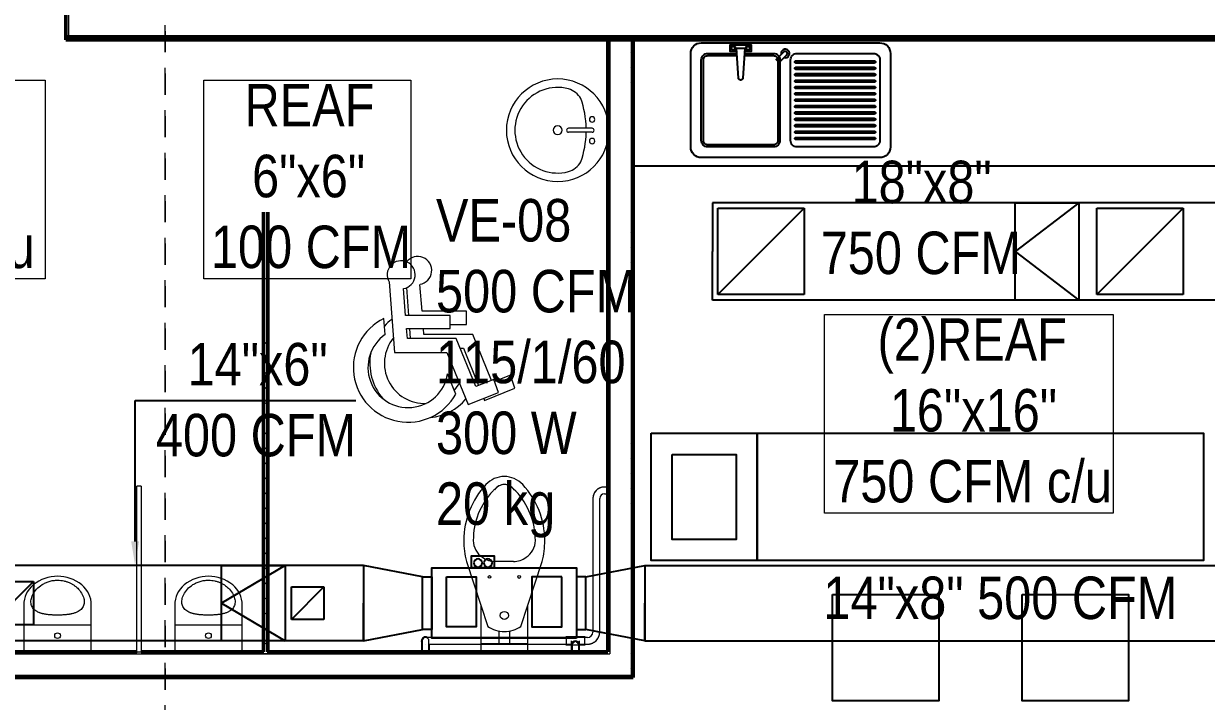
# Model space of a CAD drawing. Header units: inches. Extents: x -3 to 209, y -384 to 20.
# Drawn here: x 161.78 to 167.34, y -185.17 to -181.98 of the extents above; entities that cross this region are included whole.
import ezdxf
from ezdxf import colors
from ezdxf.entities.mleader import LeaderData, LeaderLine
from ezdxf.math import Vec2, Vec3

# ---------------------------------------------------------------- set-up
doc = ezdxf.new("R2010")
doc.units = ezdxf.units.IN
doc.header["$MEASUREMENT"] = 0
for name, pattern in [('Grid Line', [0.022225, 0.0127, -0.003175, 0.003175, -0.003175]), ('Grid Line 1_2_', [0.022225, 0.0127, -0.003175, 0.003175, -0.003175]), ('HIDDEN2', [0.1875, 0.125, -0.0625])]:
    doc.linetypes.add(name, pattern=pattern)
for name, color, linetype, lineweight in [('A-GENM', 253, 'Continuous', 9), ('A-WALL-PATT', 253, 'Continuous', 50), ('HVAC -Textos Extraccion', 2, 'Continuous', 9), ('HVAC -Textos Rejillas', 2, 'Continuous', 9), ('L-SITE', 253, 'Continuous', 9), ('P-SANR-FIXT', 253, 'Continuous', 9), ('Q-SPCQ', 253, 'Continuous', 9), ('S-GRID', 253, 'Continuous', 9)]:
    doc.layers.add(name, color=color, linetype=linetype, lineweight=lineweight)
for name, color, linetype in [('A-WALL', 253, 'Continuous'), ('HVAC-Equipos', 3, 'Continuous'), ('HVAC-Extraccion', 114, 'Continuous'), ('HVAC-Rejillas', 2, 'HIDDEN2'), ('NFF-FURN', 253, 'Continuous'), ('NFF-LIGHT', 253, 'Continuous')]:
    doc.layers.add(name, color=color, linetype=linetype)
doc.styles.add('Arial Narrow', font='ARIALN.TTF', dxfattribs={"height": 0.00295})
doc.styles.get("Standard").update_dxf_attribs({"font": 'arial.ttf'})

# ---------------------------------------------------------------- blocks, each defined once
blk = doc.blocks.new('rr')
at = {"linetype": 'ByBlock', "lineweight": -2}
for p, q in [((-0.0127, -0.0127), (0.0127, 0.0127)), ((-0.0127, -0.0127), (-0.0127, 0.0127)), ((-0.0127, 0.0127), (0.0127, 0.0127)), ((0.0127, 0.0127), (0.0127, -0.0127)), ((0.0127, -0.0127), (-0.0127, -0.0127))]:
    blk.add_line(p, q, dxfattribs=at)
blk = doc.blocks.new('VE')
for points in [[(-74845.233, 50895.4877), (-74845.1261, 50895.4877), (-74845.1261, 50895.5447), (-74845.233, 50895.5447)], [(-74845.619, 50895.1567), (-74844.939, 50895.1567), (-74844.939, 50895.4877), (-74845.619, 50895.4877)], [(-74845.619, 50895.4462), (-74845.619, 50895.1982), (-74845.6629, 50895.1982), (-74845.6629, 50895.4462)], [(-74845.5507, 50895.4454), (-74845.41, 50895.4454), (-74845.41, 50895.2115), (-74845.5507, 50895.2115)], [(-74845.0073, 50895.4454), (-74845.148, 50895.4454), (-74845.148, 50895.2115), (-74845.0073, 50895.2115)], [(-74844.939, 50895.4462), (-74844.939, 50895.1982), (-74844.8952, 50895.1982), (-74844.8952, 50895.4462)]]:
    blk.add_lwpolyline(points, close=True)
for centre in [(-74845.2028, 50895.5112), (-74845.1563, 50895.5112)]:
    blk.add_circle(centre, 0.0193)
blk = doc.blocks.new('faucet1')
at = {"layer": 'NFF-LIGHT', "linetype": 'ByBlock', "lineweight": -2}
blk.add_lwpolyline([(-103268.5, -52509.1), (-103299.5, -52509.1), (-103299.5, -52479.1), (-103199.5, -52479.1), (-103199.5, -52509.1), (-103230.5, -52509.1)], dxfattribs=at)
blk.add_lwpolyline([(-103269.5, -52494.1), (-103229.5, -52494.1), (-103238.9, -52634.8, -0.394848), (-103248.9, -52644.1), (-103250.2, -52644.1, -0.394848), (-103260.1, -52634.8), (-103269.5, -52494.1)], format="xyb", dxfattribs=at)
for centre, radius in [((-103284.5, -52494.1), 10), ((-103284.5, -52494.1), 8), ((-103214.5, -52494.1), 10), ((-103214.5, -52494.1), 8)]:
    blk.add_circle(centre, radius, dxfattribs=at)
blk = doc.blocks.new('sink1')
at = {"layer": 'NFF-LIGHT', "linetype": 'ByBlock', "lineweight": -2}
for points in [[(-103370.8, -52320.6), (-102530.8, -52320.6, -0.414214), (-102480.8, -52370.6), (-102480.8, -52810.6, -0.414214), (-102530.8, -52860.6), (-103370.8, -52860.6, -0.414214), (-103420.8, -52810.6), (-103420.8, -52370.6, -0.414214)], [(-102968.8, -52363.5), (-102968.8, -52363.5, 0.414214), (-102982.9, -52363.5), (-103018.3, -52398.9), (-103004.1, -52413), (-102968.8, -52377.7, 0.414214)], [(-102920.8, -52370.6), (-102560.8, -52370.6, -0.414214), (-102530.8, -52400.6), (-102530.8, -52780.6, -0.414214), (-102560.8, -52810.6), (-102920.8, -52810.6, -0.414214), (-102950.8, -52780.6), (-102950.8, -52400.6, -0.414214)], [(-102550.8, -52410.6), (-102550.8, -52410.6, -0.414214), (-102555.8, -52415.6), (-102925.8, -52415.6, -0.414214), (-102930.8, -52410.6), (-102930.8, -52410.6, -0.414214), (-102925.8, -52405.6), (-102555.8, -52405.6, -0.414214)], [(-102550.8, -52440.6), (-102550.8, -52440.6, -0.414214), (-102555.8, -52445.6), (-102925.8, -52445.6, -0.414214), (-102930.8, -52440.6), (-102930.8, -52440.6, -0.414214), (-102925.8, -52435.6), (-102555.8, -52435.6, -0.414214)], [(-102550.8, -52470.6), (-102550.8, -52470.6, -0.414214), (-102555.8, -52475.6), (-102925.8, -52475.6, -0.414214), (-102930.8, -52470.6), (-102930.8, -52470.6, -0.414214), (-102925.8, -52465.6), (-102555.8, -52465.6, -0.414214)], [(-102550.8, -52500.6), (-102550.8, -52500.6, -0.414214), (-102555.8, -52505.6), (-102925.8, -52505.6, -0.414214), (-102930.8, -52500.6), (-102930.8, -52500.6, -0.414214), (-102925.8, -52495.6), (-102555.8, -52495.6, -0.414214)], [(-102550.8, -52530.6), (-102550.8, -52530.6, -0.414214), (-102555.8, -52535.6), (-102925.8, -52535.6, -0.414214), (-102930.8, -52530.6), (-102930.8, -52530.6, -0.414214), (-102925.8, -52525.6), (-102555.8, -52525.6, -0.414214)], [(-102550.8, -52560.6), (-102550.8, -52560.6, -0.414214), (-102555.8, -52565.6), (-102925.8, -52565.6, -0.414214), (-102930.8, -52560.6), (-102930.8, -52560.6, -0.414214), (-102925.8, -52555.6), (-102555.8, -52555.6, -0.414214)], [(-102550.8, -52590.6), (-102550.8, -52590.6, -0.414214), (-102555.8, -52595.6), (-102925.8, -52595.6, -0.414214), (-102930.8, -52590.6), (-102930.8, -52590.6, -0.414214), (-102925.8, -52585.6), (-102555.8, -52585.6, -0.414214)], [(-102550.8, -52620.6), (-102550.8, -52620.6, -0.414214), (-102555.8, -52625.6), (-102925.8, -52625.6, -0.414214), (-102930.8, -52620.6), (-102930.8, -52620.6, -0.414214), (-102925.8, -52615.6), (-102555.8, -52615.6, -0.414214)], [(-102550.8, -52650.6), (-102550.8, -52650.6, -0.414214), (-102555.8, -52655.6), (-102925.8, -52655.6, -0.414214), (-102930.8, -52650.6), (-102930.8, -52650.6, -0.414214), (-102925.8, -52645.6), (-102555.8, -52645.6, -0.414214)], [(-102550.8, -52680.6), (-102550.8, -52680.6, -0.414214), (-102555.8, -52685.6), (-102925.8, -52685.6, -0.414214), (-102930.8, -52680.6), (-102930.8, -52680.6, -0.414214), (-102925.8, -52675.6), (-102555.8, -52675.6, -0.414214)], [(-102550.8, -52710.6), (-102550.8, -52710.6, -0.414214), (-102555.8, -52715.6), (-102925.8, -52715.6, -0.414214), (-102930.8, -52710.6), (-102930.8, -52710.6, -0.414214), (-102925.8, -52705.6), (-102555.8, -52705.6, -0.414214)], [(-102550.8, -52740.6), (-102550.8, -52740.6, -0.414214), (-102555.8, -52745.6), (-102925.8, -52745.6, -0.414214), (-102930.8, -52740.6), (-102930.8, -52740.6, -0.414214), (-102925.8, -52735.6), (-102555.8, -52735.6, -0.414214)], [(-102550.8, -52770.6), (-102550.8, -52770.6, -0.414214), (-102555.8, -52775.6), (-102925.8, -52775.6, -0.414214), (-102930.8, -52770.6), (-102930.8, -52770.6, -0.414214), (-102925.8, -52765.6), (-102555.8, -52765.6, -0.414214)]]:
    blk.add_lwpolyline(points, format="xyb", close=True, dxfattribs=at)
for points in [[(-103167.5, -52370.6), (-103030.8, -52370.6, -0.414214), (-103000.8, -52400.6), (-103000.8, -52780.6, -0.414214), (-103030.8, -52810.6), (-103340.8, -52810.6, -0.414214), (-103370.8, -52780.6), (-103370.8, -52400.6, -0.414214), (-103340.8, -52370.6), (-103204.2, -52370.6)], [(-103168.2, -52380.6), (-103030.8, -52380.6, -0.414214), (-103010.8, -52400.6), (-103010.8, -52780.6, -0.414214), (-103030.8, -52800.6), (-103340.8, -52800.6, -0.414214), (-103360.8, -52780.6), (-103360.8, -52400.6, -0.414214), (-103340.8, -52380.6), (-103203.5, -52380.6)]]:
    blk.add_lwpolyline(points, format="xyb", dxfattribs=at)
blk.add_arc((-102975.8, -52370.6), 20, 255, 195, dxfattribs=at)
blk.add_blockref('faucet1', (63.7, 148.5), dxfattribs=at)

msp = doc.modelspace()

# ---------------------------------------------------------------- linework, layer by layer
at = {"layer": 'A-GENM'}
for p, q in [((164.0909, -184.1766), (164.0802, -184.1671)), ((163.8585, -184.5081), (163.9258, -184.7132)), ((164.0798, -184.5081), (163.9941, -184.5081)), ((164.0798, -184.5081), (163.9941, -184.5081)), ((164.1481, -184.7132), (164.2155, -184.5081)), ((163.9258, -184.7132), (163.9589, -184.8137)), ((163.9258, -184.7132), (163.9258, -184.9336)), ((164.1151, -184.8137), (164.1481, -184.7132)), ((164.1481, -184.9336), (164.1481, -184.7132)), ((164.0116, -184.8357), (164.0116, -184.8955)), ((164.0624, -184.8955), (164.0624, -184.8357)), ((164.1481, -184.8955), (163.9258, -184.8955)), ((163.9258, -184.9336), (164.1481, -184.9336))]:
    msp.add_line(p, q, dxfattribs=at)
for centre, radius in [((163.9671, -184.5811), 0.00635), ((164.1068, -184.5811), 0.00666), ((164.037, -184.7621), 0.0191)]:
    msp.add_circle(centre, radius, dxfattribs=at)
for centre, radius, start, end in [((164.0385, -184.2286), 0.1206, 90.7488, 136.8497), ((164.0354, -184.2286), 0.1206, 43.1503, 89.2512), ((164.2317, -184.4097), 0.3853, 136.8497, 180), ((164.2317, -184.4097), 0.3409, 136.8497, 180), ((164.0385, -184.2286), 0.0761, 126.0692, 136.8497), ((164.037, -184.2013), 0.0551, 90, 145.8865), ((164.037, -184.2013), 0.0551, 90, 141.6602), ((164.037, -184.2013), 0.0551, 38.3398, 90), ((164.037, -184.2013), 0.0551, 34.1135, 90), ((163.8422, -184.4097), 0.3409, 0, 43.1503), ((163.8422, -184.4097), 0.3853, 0, 43.1503), ((164.2532, -184.4097), 0.4068, 180, 194), ((163.9829, -184.4097), 0.0921, 180, 238.3018), ((164.091, -184.4097), 0.0921, 301.6982, 0), ((163.8207, -184.4097), 0.4068, 346, 0), ((163.9941, -184.4097), 0.0984, 232.7437, 270), ((164.0798, -184.4097), 0.0984, 270, 307.2563), ((164.0386, -184.6968), 0.1415, 235.678, 269.3159), ((164.0353, -184.6968), 0.1415, 270.6841, 304.322)]:
    msp.add_arc(centre, radius, start, end, dxfattribs=at)
at = {"layer": 'A-WALL', "lineweight": 50}
for p, q in [((161.9732, -178.7937), (161.9732, -182.0535)), ((168.5102, -182.0385), (161.9732, -182.0385)), ((161.9732, -182.0535), (168.5102, -182.0535)), ((162.0932, -182.0385), (168.5102, -182.0385)), ((162.0932, -182.0385), (164.5237, -182.0385)), ((164.5237, -182.0385), (164.5237, -184.9336)), ((164.6437, -184.9336), (164.6437, -182.0385)), ((162.9037, -182.8636), (162.9037, -184.9336)), ((162.9237, -184.9336), (162.9237, -182.8636)), ((162.3079, -184.9336), (161.6436, -184.9336)), ((162.9037, -184.9336), (162.3279, -184.9336)), ((164.5237, -184.9336), (162.9237, -184.9336)), ((164.6437, -185.0436), (164.6437, -184.9336)), ((158.8737, -185.0536), (164.6437, -185.0536)), ((164.6437, -185.0536), (164.6437, -185.0436))]:
    msp.add_line(p, q, dxfattribs=at)
at = {"layer": 'A-WALL', "lineweight": 18}
for p, q in [((161.9882, -182.0535), (161.9882, -178.8087)), ((164.5337, -182.0385), (164.5237, -182.0385)), ((164.5337, -182.0385), (164.5337, -184.9336)), ((164.6437, -182.0385), (164.6337, -182.0385)), ((164.6337, -182.0385), (164.6337, -184.9336)), ((162.3079, -184.9336), (162.3079, -184.1536)), ((162.3279, -184.1536), (162.3079, -184.1536)), ((162.3279, -184.1536), (162.3279, -184.9336)), ((161.6436, -184.9436), (162.9037, -184.9436)), ((162.3079, -184.9336), (162.3279, -184.9336)), ((162.9037, -184.9436), (162.9037, -184.9336)), ((162.9037, -184.9436), (162.9237, -184.9436)), ((162.9237, -184.9436), (162.9037, -184.9436)), ((162.9237, -184.9436), (162.9237, -184.9336)), ((162.9237, -184.9436), (164.5337, -184.9436)), ((164.5337, -184.9336), (164.5337, -184.9436)), ((164.6337, -184.9336), (164.6337, -184.9436)), ((164.6337, -184.9436), (164.6337, -185.0436)), ((158.8737, -185.0436), (164.6337, -185.0436))]:
    msp.add_line(p, q, dxfattribs=at)
at = {"layer": 'A-WALL-PATT', "linetype": 'Continuous', "lineweight": 9}
for p, q in [((162.0777, -182.0535), (162.0927, -182.0385)), ((162.1484, -182.0535), (162.1634, -182.0385)), ((162.2191, -182.0535), (162.2341, -182.0385)), ((162.2898, -182.0535), (162.3048, -182.0385)), ((162.3605, -182.0535), (162.3755, -182.0385)), ((162.4312, -182.0535), (162.4462, -182.0385)), ((162.502, -182.0535), (162.517, -182.0385)), ((162.5727, -182.0535), (162.5877, -182.0385)), ((162.6434, -182.0535), (162.6584, -182.0385)), ((162.7141, -182.0535), (162.7291, -182.0385)), ((162.7848, -182.0535), (162.7998, -182.0385)), ((162.8555, -182.0535), (162.8705, -182.0385)), ((162.9262, -182.0535), (162.9412, -182.0385)), ((162.9969, -182.0535), (163.0119, -182.0385)), ((163.0676, -182.0535), (163.0826, -182.0385)), ((163.1384, -182.0535), (163.1534, -182.0385)), ((163.2091, -182.0535), (163.2241, -182.0385)), ((163.2798, -182.0535), (163.2948, -182.0385)), ((163.3505, -182.0535), (163.3655, -182.0385)), ((163.4212, -182.0535), (163.4362, -182.0385)), ((163.4919, -182.0535), (163.5069, -182.0385)), ((163.5626, -182.0535), (163.5776, -182.0385)), ((163.6333, -182.0535), (163.6483, -182.0385)), ((163.704, -182.0535), (163.719, -182.0385)), ((163.7748, -182.0535), (163.7898, -182.0385)), ((163.8455, -182.0535), (163.8605, -182.0385)), ((163.9162, -182.0535), (163.9312, -182.0385)), ((163.9869, -182.0535), (164.0019, -182.0385)), ((164.0576, -182.0535), (164.0726, -182.0385)), ((164.1283, -182.0535), (164.1433, -182.0385)), ((164.199, -182.0535), (164.214, -182.0385)), ((164.2697, -182.0535), (164.2847, -182.0385)), ((164.3404, -182.0535), (164.3554, -182.0385)), ((164.4111, -182.0535), (164.4261, -182.0385)), ((164.4819, -182.0535), (164.4969, -182.0385)), ((164.5237, -182.0823), (164.5337, -182.0723)), ((164.5526, -182.0535), (164.5676, -182.0385)), ((164.6233, -182.0535), (164.6383, -182.0385)), ((164.6337, -182.043), (164.6383, -182.0385)), ((164.694, -182.0535), (164.709, -182.0385)), ((164.7647, -182.0535), (164.7797, -182.0385)), ((164.8354, -182.0535), (164.8504, -182.0385)), ((164.9061, -182.0535), (164.9211, -182.0385)), ((164.9768, -182.0535), (164.9918, -182.0385)), ((165.0475, -182.0535), (165.0625, -182.0385)), ((165.1183, -182.0535), (165.1333, -182.0385)), ((165.189, -182.0535), (165.204, -182.0385)), ((165.2597, -182.0535), (165.2747, -182.0385)), ((165.3304, -182.0535), (165.3454, -182.0385)), ((165.4011, -182.0535), (165.4161, -182.0385)), ((165.4718, -182.0535), (165.4868, -182.0385)), ((165.5425, -182.0535), (165.5575, -182.0385)), ((165.6132, -182.0535), (165.6282, -182.0385)), ((165.6839, -182.0535), (165.6989, -182.0385)), ((165.7546, -182.0535), (165.7696, -182.0385)), ((165.8254, -182.0535), (165.8404, -182.0385)), ((165.8961, -182.0535), (165.9111, -182.0385)), ((165.9668, -182.0535), (165.9818, -182.0385)), ((166.0375, -182.0535), (166.0525, -182.0385)), ((166.1082, -182.0535), (166.1232, -182.0385)), ((166.1789, -182.0535), (166.1939, -182.0385)), ((166.2496, -182.0535), (166.2646, -182.0385)), ((166.3203, -182.0535), (166.3353, -182.0385)), ((166.391, -182.0535), (166.406, -182.0385)), ((166.4618, -182.0535), (166.4768, -182.0385)), ((166.5325, -182.0535), (166.5475, -182.0385)), ((166.6032, -182.0535), (166.6182, -182.0385)), ((166.6739, -182.0535), (166.6889, -182.0385)), ((166.7446, -182.0535), (166.7596, -182.0385)), ((166.8153, -182.0535), (166.8303, -182.0385)), ((166.886, -182.0535), (166.901, -182.0385)), ((166.9567, -182.0535), (166.9717, -182.0385)), ((167.0274, -182.0535), (167.0424, -182.0385)), ((167.0982, -182.0535), (167.1132, -182.0385)), ((167.1689, -182.0535), (167.1839, -182.0385)), ((167.2396, -182.0535), (167.2546, -182.0385)), ((167.3103, -182.0535), (167.3253, -182.0385)), ((164.6337, -182.1138), (164.6437, -182.1038)), ((164.5237, -182.153), (164.5337, -182.143)), ((164.6337, -182.1845), (164.6437, -182.1745)), ((164.5237, -182.2238), (164.5337, -182.2138)), ((164.5237, -182.2945), (164.5337, -182.2845)), ((164.6337, -182.2552), (164.6437, -182.2452)), ((164.6337, -182.3259), (164.6437, -182.3159)), ((164.5237, -182.3652), (164.5337, -182.3552)), ((164.6337, -182.3966), (164.6437, -182.3866)), ((164.5237, -182.4359), (164.5337, -182.4259)), ((164.6337, -182.4673), (164.6437, -182.4573)), ((164.5237, -182.5066), (164.5337, -182.4966)), ((164.5237, -182.5773), (164.5337, -182.5673)), ((164.6337, -182.538), (164.6437, -182.528)), ((164.6337, -182.6087), (164.6437, -182.5987)), ((164.5237, -182.648), (164.5337, -182.638)), ((164.6337, -182.6794), (164.6437, -182.6694)), ((164.5237, -182.7187), (164.5337, -182.7087)), ((164.6337, -182.7502), (164.6437, -182.7402)), ((164.5237, -182.7894), (164.5337, -182.7794)), ((164.5237, -182.8602), (164.5337, -182.8502)), ((164.6337, -182.8209), (164.6437, -182.8109)), ((164.6337, -182.8916), (164.6437, -182.8816)), ((164.5237, -182.9309), (164.5337, -182.9209)), ((164.6337, -182.9623), (164.6437, -182.9523)), ((164.5237, -183.0016), (164.5337, -182.9916)), ((164.5237, -183.0723), (164.5337, -183.0623)), ((164.6337, -183.033), (164.6437, -183.023)), ((164.6337, -183.1037), (164.6437, -183.0937)), ((164.5237, -183.143), (164.5337, -183.133)), ((164.6337, -183.1744), (164.6437, -183.1644)), ((164.5237, -183.2137), (164.5337, -183.2037)), ((164.6337, -183.2451), (164.6437, -183.2351)), ((164.5237, -183.2844), (164.5337, -183.2744)), ((164.5237, -183.3551), (164.5337, -183.3451)), ((164.6337, -183.3158), (164.6437, -183.3058)), ((164.6337, -183.3866), (164.6437, -183.3766)), ((164.5237, -183.4258), (164.5337, -183.4158)), ((164.6337, -183.4573), (164.6437, -183.4473)), ((162.9037, -183.4902), (162.9237, -183.4702)), ((164.5237, -183.4966), (164.5337, -183.4866)), ((164.6337, -183.528), (164.6437, -183.518)), ((162.9037, -183.5609), (162.9237, -183.5409)), ((164.5237, -183.5673), (164.5337, -183.5573)), ((162.9037, -183.6316), (162.9237, -183.6116)), ((164.5237, -183.638), (164.5337, -183.628)), ((164.6337, -183.5987), (164.6437, -183.5887)), ((162.9037, -183.7023), (162.9237, -183.6823)), ((164.6337, -183.6694), (164.6437, -183.6594)), ((164.5237, -183.7087), (164.5337, -183.6987)), ((164.6337, -183.7401), (164.6437, -183.7301)), ((162.9037, -183.773), (162.9237, -183.753)), ((164.5237, -183.7794), (164.5337, -183.7694)), ((162.9037, -183.8438), (162.9237, -183.8238)), ((164.5237, -183.8501), (164.5337, -183.8401)), ((164.6337, -183.8108), (164.6437, -183.8008)), ((162.9037, -183.9145), (162.9237, -183.8945)), ((164.5237, -183.9208), (164.5337, -183.9108)), ((164.6337, -183.8815), (164.6437, -183.8715)), ((162.9037, -183.9852), (162.9237, -183.9652)), ((164.6337, -183.9522), (164.6437, -183.9422)), ((164.5237, -183.9915), (164.5337, -183.9815)), ((164.6337, -184.0229), (164.6437, -184.0129)), ((162.9037, -184.0559), (162.9237, -184.0359)), ((164.5237, -184.0622), (164.5337, -184.0522)), ((162.9037, -184.1266), (162.9237, -184.1066)), ((164.5237, -184.1329), (164.5337, -184.1229)), ((164.6337, -184.0937), (164.6437, -184.0837)), ((162.9037, -184.1973), (162.9237, -184.1773)), ((164.6337, -184.1644), (164.6437, -184.1544)), ((164.5237, -184.2037), (164.5337, -184.1937)), ((164.6337, -184.2351), (164.6437, -184.2251)), ((162.9037, -184.268), (162.9237, -184.248)), ((164.5237, -184.2744), (164.5337, -184.2644)), ((164.6337, -184.3058), (164.6437, -184.2958)), ((162.9037, -184.3387), (162.9237, -184.3187)), ((164.5237, -184.3451), (164.5337, -184.3351)), ((162.9037, -184.4094), (162.9237, -184.3894)), ((164.5237, -184.4158), (164.5337, -184.4058)), ((164.6337, -184.3765), (164.6437, -184.3665)), ((162.9037, -184.4802), (162.9237, -184.4602)), ((164.6337, -184.4472), (164.6437, -184.4372)), ((164.5237, -184.4865), (164.5337, -184.4765)), ((164.6337, -184.5179), (164.6437, -184.5079)), ((162.9037, -184.5509), (162.9237, -184.5309)), ((164.5237, -184.5572), (164.5337, -184.5472)), ((164.6337, -184.5886), (164.6437, -184.5786)), ((162.9037, -184.6216), (162.9237, -184.6016)), ((164.5237, -184.6279), (164.5337, -184.6179)), ((162.9037, -184.6923), (162.9237, -184.6723)), ((164.5237, -184.6986), (164.5337, -184.6886)), ((164.6337, -184.6593), (164.6437, -184.6493)), ((162.9037, -184.763), (162.9237, -184.743)), ((164.6337, -184.7301), (164.6437, -184.7201)), ((164.5237, -184.7693), (164.5337, -184.7593)), ((164.6337, -184.8008), (164.6437, -184.7908)), ((162.9037, -184.8337), (162.9237, -184.8137)), ((164.5237, -184.8401), (164.5337, -184.8301)), ((162.9037, -184.9044), (162.9237, -184.8844)), ((164.5237, -184.9108), (164.5337, -184.9008)), ((164.6337, -184.8715), (164.6437, -184.8615)), ((161.8039, -184.9436), (161.8139, -184.9336)), ((161.8746, -184.9436), (161.8846, -184.9336)), ((161.9453, -184.9436), (161.9553, -184.9336)), ((162.016, -184.9436), (162.026, -184.9336)), ((162.0867, -184.9436), (162.0967, -184.9336)), ((162.1574, -184.9436), (162.1674, -184.9336)), ((162.2282, -184.9436), (162.2382, -184.9336)), ((162.2989, -184.9436), (162.3089, -184.9336)), ((162.3696, -184.9436), (162.3796, -184.9336)), ((162.4403, -184.9436), (162.4503, -184.9336)), ((162.511, -184.9436), (162.521, -184.9336)), ((162.5817, -184.9436), (162.5917, -184.9336)), ((162.6524, -184.9436), (162.6624, -184.9336)), ((162.7231, -184.9436), (162.7331, -184.9336)), ((162.7938, -184.9436), (162.8038, -184.9336)), ((162.8645, -184.9436), (162.8745, -184.9336)), ((162.9353, -184.9436), (162.9453, -184.9336)), ((163.006, -184.9436), (163.016, -184.9336)), ((163.0767, -184.9436), (163.0867, -184.9336)), ((163.1474, -184.9436), (163.1574, -184.9336)), ((163.2181, -184.9436), (163.2281, -184.9336)), ((163.2888, -184.9436), (163.2988, -184.9336)), ((163.3595, -184.9436), (163.3695, -184.9336)), ((163.4302, -184.9436), (163.4402, -184.9336)), ((163.5009, -184.9436), (163.5109, -184.9336)), ((163.5717, -184.9436), (163.5817, -184.9336)), ((163.6424, -184.9436), (163.6524, -184.9336)), ((163.7131, -184.9436), (163.7231, -184.9336)), ((163.7838, -184.9436), (163.7938, -184.9336)), ((163.8545, -184.9436), (163.8645, -184.9336)), ((163.9252, -184.9436), (163.9352, -184.9336)), ((163.9959, -184.9436), (164.0059, -184.9336)), ((164.0666, -184.9436), (164.0766, -184.9336)), ((164.1373, -184.9436), (164.1473, -184.9336)), ((164.2081, -184.9436), (164.2181, -184.9336)), ((164.2788, -184.9436), (164.2888, -184.9336)), ((164.3495, -184.9436), (164.3595, -184.9336)), ((164.4202, -184.9436), (164.4302, -184.9336)), ((164.4909, -184.9436), (164.5009, -184.9336)), ((164.6337, -184.9422), (164.6437, -184.9322)), ((164.6337, -185.0129), (164.6437, -185.0029)), ((161.8353, -185.0536), (161.8453, -185.0436)), ((161.906, -185.0536), (161.916, -185.0436)), ((161.9767, -185.0536), (161.9867, -185.0436)), ((162.0474, -185.0536), (162.0574, -185.0436)), ((162.1182, -185.0536), (162.1282, -185.0436)), ((162.1889, -185.0536), (162.1989, -185.0436)), ((162.2596, -185.0536), (162.2696, -185.0436)), ((162.3303, -185.0536), (162.3403, -185.0436)), ((162.401, -185.0536), (162.411, -185.0436)), ((162.4717, -185.0536), (162.4817, -185.0436)), ((162.5424, -185.0536), (162.5524, -185.0436)), ((162.6131, -185.0536), (162.6231, -185.0436)), ((162.6838, -185.0536), (162.6938, -185.0436)), ((162.7545, -185.0536), (162.7645, -185.0436)), ((162.8253, -185.0536), (162.8353, -185.0436)), ((162.896, -185.0536), (162.906, -185.0436)), ((162.9667, -185.0536), (162.9767, -185.0436)), ((163.0374, -185.0536), (163.0474, -185.0436)), ((163.1081, -185.0536), (163.1181, -185.0436)), ((163.1788, -185.0536), (163.1888, -185.0436)), ((163.2495, -185.0536), (163.2595, -185.0436)), ((163.3202, -185.0536), (163.3302, -185.0436)), ((163.3909, -185.0536), (163.4009, -185.0436)), ((163.4617, -185.0536), (163.4717, -185.0436)), ((163.5324, -185.0536), (163.5424, -185.0436)), ((163.6031, -185.0536), (163.6131, -185.0436)), ((163.6738, -185.0536), (163.6838, -185.0436)), ((163.7445, -185.0536), (163.7545, -185.0436)), ((163.8152, -185.0536), (163.8252, -185.0436)), ((163.8859, -185.0536), (163.8959, -185.0436)), ((163.9566, -185.0536), (163.9666, -185.0436)), ((164.0273, -185.0536), (164.0373, -185.0436)), ((164.0981, -185.0536), (164.1081, -185.0436)), ((164.1688, -185.0536), (164.1788, -185.0436)), ((164.2395, -185.0536), (164.2495, -185.0436)), ((164.3102, -185.0536), (164.3202, -185.0436)), ((164.3809, -185.0536), (164.3909, -185.0436)), ((164.4516, -185.0536), (164.4616, -185.0436)), ((164.5223, -185.0536), (164.5323, -185.0436)), ((164.593, -185.0536), (164.603, -185.0436))]:
    msp.add_line(p, q, dxfattribs=at)
at = {"layer": 'HVAC -Textos Rejillas'}
for points in [[(161.8771, -183.1782), (160.4524, -183.1782), (160.4524, -182.2437), (161.8771, -182.2437)], [(163.5975, -183.1782), (162.6229, -183.1782), (162.6229, -182.2437), (163.5975, -182.2437)], [(166.902, -184.2809), (165.5428, -184.2809), (165.5428, -183.3464), (166.902, -183.3464)]]:
    msp.add_lwpolyline(points, close=True, dxfattribs=at)
at = {"layer": 'HVAC-Extraccion'}
for p, q in [((168.5528, -182.8204), (165.0163, -182.8204)), ((165.0163, -182.8204), (165.0163, -183.049)), ((165.0163, -183.2776), (165.0163, -183.049)), ((168.5528, -183.2776), (165.0163, -183.2776)), ((163.374, -184.5265), (161.4425, -184.5265)), ((163.374, -184.5265), (163.374, -184.7043)), ((164.6978, -184.5265), (164.6978, -184.7043)), ((164.6978, -184.5265), (169.0871, -184.5266)), ((163.374, -184.8821), (163.374, -184.7043)), ((164.6978, -184.8821), (164.6978, -184.7043)), ((163.374, -184.8821), (161.4425, -184.8821)), ((164.6978, -184.8821), (169.0871, -184.8822))]:
    msp.add_line(p, q, dxfattribs=at)
for points in [[(166.74, -182.8204), (166.74, -183.2776), (166.44, -183.2776), (166.44, -182.8204), (166.74, -182.8204), (166.44, -183.049), (166.74, -183.2776)], [(163.0061, -184.5265), (163.0061, -184.8821), (162.7061, -184.8821), (162.7061, -184.5265), (163.0061, -184.5265), (162.7061, -184.7043), (163.0061, -184.8821)]]:
    msp.add_lwpolyline(points, dxfattribs=at)
for points in [[(163.652, -184.5802), (163.374, -184.5265), (163.3739, -184.8821), (163.652, -184.8282)], [(164.4197, -184.5802), (164.6978, -184.5265), (164.6978, -184.8821), (164.4197, -184.8282)]]:
    msp.add_lwpolyline(points, close=True, dxfattribs=at)
at = {"layer": 'L-SITE'}
for p, q in [((163.495, -183.1924), (163.5203, -183.5246)), ((163.5724, -183.3506), (163.5628, -183.2239)), ((163.576, -183.2186), (163.5861, -183.3506)), ((163.6499, -183.3306), (163.6402, -183.2039)), ((163.7815, -183.3506), (163.5724, -183.3506)), ((163.8589, -183.3306), (163.6499, -183.3306)), ((163.7815, -183.4123), (163.7815, -183.3506)), ((163.8589, -183.3923), (163.8589, -183.3306)), ((163.4766, -183.4402), (163.4708, -183.3643)), ((163.7815, -183.3923), (163.8589, -183.3923)), ((163.5807, -183.4595), (163.5771, -183.4123)), ((163.5771, -183.4123), (163.7815, -183.4123)), ((163.8111, -183.4595), (163.5807, -183.4595)), ((163.5908, -183.4123), (163.5944, -183.4595)), ((163.6582, -183.4395), (163.6561, -183.4123)), ((163.8885, -183.4395), (163.6582, -183.4395)), ((163.9029, -183.6853), (163.8111, -183.4595)), ((163.9765, -183.6558), (163.8885, -183.4395)), ((163.8294, -183.5046), (163.8447, -183.5046)), ((163.8447, -183.5046), (163.916, -183.68)), ((163.5203, -183.5246), (163.7672, -183.5246)), ((163.7672, -183.5246), (163.8669, -183.7698)), ((163.809, -183.7201), (163.7703, -183.625)), ((164.0657, -183.6312), (163.9915, -183.6608)), ((164.0868, -183.6929), (164.0657, -183.6312)), ((163.9882, -183.6512), (163.9029, -183.6853)), ((164.0094, -183.7129), (163.9882, -183.6512)), ((163.8669, -183.7698), (164.0094, -183.7129)), ((163.9406, -183.7404), (163.9444, -183.7498)), ((163.9444, -183.7498), (164.0868, -183.6929))]:
    msp.add_line(p, q, dxfattribs=at)
for centre, radius, start, end in [((163.6293, -183.1387), 0.066, 279.5296, 141.9342), ((163.5518, -183.1587), 0.066, 279.5296, 210.6777), ((163.5839, -183.5954), 0.2573, 116.094, 331.0081), ((163.6614, -183.5754), 0.2573, 126.597, 137.2057), ((163.5839, -183.5954), 0.1887, 124.6842, 350.9794), ((163.6614, -183.5754), 0.1887, 141.0911, 272.5256), ((163.6614, -183.5754), 0.2573, 168.9615, 220.1123), ((163.6614, -183.5754), 0.1887, 318.124, 330.8334), ((163.6614, -183.5754), 0.2573, 276.149, 319.2631)]:
    msp.add_arc(centre, radius, start, end, dxfattribs=at)
at = {"layer": 'NFF-FURN'}
for points in [[(167.6252, -182.046), (164.6436, -182.046), (164.6436, -182.646), (167.6252, -182.646)], [(164.7271, -183.9041), (165.2271, -183.9041), (165.2271, -184.5041), (164.7271, -184.5041)], [(165.2271, -183.9041), (167.3271, -183.9041), (167.3271, -184.5041), (165.2271, -184.5041)], [(164.8271, -184.0041), (165.1271, -184.0041), (165.1271, -184.4041), (164.8271, -184.4041)], [(165.5809, -184.6639), (166.0809, -184.6639), (166.0809, -185.1639), (165.5809, -185.1639)], [(166.4734, -184.6639), (166.9734, -184.6639), (166.9734, -185.1639), (166.4734, -185.1639)]]:
    msp.add_lwpolyline(points, close=True, dxfattribs=at)
at = {"layer": 'P-SANR-FIXT'}
for p, q in [((164.45, -182.469), (164.3391, -182.469)), ((164.45, -182.4881), (164.3391, -182.4881)), ((161.7762, -184.7126), (161.7762, -184.9336)), ((162.0937, -184.9336), (162.0937, -184.7126)), ((162.4862, -184.7126), (162.4862, -184.9336)), ((162.8037, -184.9336), (162.8037, -184.7126)), ((161.7762, -184.8066), (162.0937, -184.8066)), ((162.4862, -184.8066), (162.8037, -184.8066)), ((161.7762, -184.9336), (162.0937, -184.9336)), ((162.4862, -184.9336), (162.8037, -184.9336))]:
    msp.add_line(p, q, dxfattribs=at)
for centre in [(161.9349, -184.8574), (162.6449, -184.8574)]:
    msp.add_circle(centre, 0.0134, dxfattribs=at)
for centre, radius, start, end in [((164.288, -182.4786), 0.2413, 90, 270), ((164.288, -182.4786), 0.2413, 270, 90), ((164.288, -182.4786), 0.2014, 75.3071, 284.6929), ((164.3072, -182.3833), 0.1045, 30.7927, 72.1904), ((163.9699, -182.4786), 0.4523, 1.2067, 19.2086), ((164.288, -182.4786), 0.0206, 90, 270), ((164.288, -182.4786), 0.0206, 270, 90), ((164.45, -182.4278), 0.0127, 90, 270), ((164.45, -182.4278), 0.0127, 270, 90), ((164.3391, -182.4786), 0.00952, 90, 270), ((163.9699, -182.4786), 0.4523, 340.7914, 358.7933), ((164.45, -182.5294), 0.0127, 90, 270), ((164.45, -182.4786), 0.00952, 270, 90), ((164.45, -182.5294), 0.0127, 270, 90), ((164.3072, -182.5738), 0.1045, 287.8096, 329.2073), ((161.9349, -184.7585), 0.1806, 50.8479, 129.1521), ((162.6449, -184.7585), 0.1806, 50.8479, 129.1521), ((161.8975, -184.7126), 0.1214, 129.1521, 180), ((161.9723, -184.7126), 0.1214, 0, 50.8479), ((162.6075, -184.7126), 0.1214, 129.1521, 180), ((162.6823, -184.7126), 0.1214, 0, 50.8479)]:
    msp.add_arc(centre, radius, start, end, dxfattribs=at)
for points, knots in [([(161.9349, -184.7607), (161.9297, -184.7607), (161.9222, -184.7605), (161.9125, -184.7602), (161.9053, -184.7597), (161.8995, -184.7593), (161.8949, -184.7589), (161.8905, -184.7584), (161.8851, -184.7577), (161.8788, -184.7568), (161.8728, -184.7558), (161.8681, -184.7547), (161.8644, -184.7539), (161.8608, -184.753), (161.8565, -184.7517), (161.8524, -184.7503), (161.8492, -184.7491), (161.8446, -184.7473), (161.8372, -184.7437), (161.8282, -184.7378), (161.8204, -184.73), (161.8145, -184.721), (161.8108, -184.7108), (161.8093, -184.6997), (161.8104, -184.6839), (161.8173, -184.663), (161.8345, -184.6382), (161.8561, -184.6199), (161.8775, -184.6083), (161.8954, -184.6015), (161.9148, -184.5971), (161.9281, -184.5962), (161.9349, -184.5961)], [-1, -1, -1, -1, -0.965909, -0.948864, -0.931818, -0.914773, -0.90625, -0.897727, -0.880682, -0.863636, -0.846591, -0.829545, -0.821023, -0.8125, -0.795455, -0.778409, -0.769886, -0.761364, -0.727273, -0.681818, -0.636364, -0.590909, -0.545455, -0.5, -0.454545, -0.363636, -0.272727, -0.181818, -0.136364, -0.090909, -0.045455, 0, 0, 0, 0]), ([(161.9349, -184.5961), (161.94, -184.5962), (161.9501, -184.5967), (161.9624, -184.5988), (161.9719, -184.6012), (161.9812, -184.604), (161.9922, -184.6084), (162.0024, -184.6137), (162.01, -184.6184), (162.0207, -184.6259), (162.0368, -184.6403), (162.0525, -184.663), (162.0595, -184.6839), (162.0605, -184.6997), (162.059, -184.7108), (162.0553, -184.721), (162.0495, -184.73), (162.0416, -184.7378), (162.0335, -184.7432), (162.026, -184.747), (162.0199, -184.7495), (162.0134, -184.7517), (162.0064, -184.7537), (162.0002, -184.7551), (161.995, -184.7561), (161.991, -184.7568), (161.9869, -184.7574), (161.9826, -184.758), (161.9783, -184.7585), (161.9738, -184.759), (161.9692, -184.7594), (161.9629, -184.7599), (161.9549, -184.7603), (161.9451, -184.7606), (161.9384, -184.7607), (161.9349, -184.7607)], [-1, -1, -1, -1, -0.965909, -0.931818, -0.914773, -0.897727, -0.863636, -0.829545, -0.8125, -0.795455, -0.727273, -0.636364, -0.545455, -0.5, -0.454545, -0.409091, -0.363636, -0.318182, -0.272727, -0.25, -0.227273, -0.204545, -0.181818, -0.159091, -0.147727, -0.136364, -0.125, -0.113636, -0.102273, -0.090909, -0.079545, -0.068182, -0.045455, -0.022727, 0, 0, 0, 0]), ([(162.6449, -184.7607), (162.6397, -184.7607), (162.6322, -184.7605), (162.6225, -184.7602), (162.6153, -184.7597), (162.6095, -184.7593), (162.6049, -184.7589), (162.6005, -184.7584), (162.5951, -184.7577), (162.5888, -184.7568), (162.5828, -184.7558), (162.5781, -184.7547), (162.5744, -184.7539), (162.5708, -184.753), (162.5665, -184.7517), (162.5624, -184.7503), (162.5592, -184.7491), (162.5546, -184.7473), (162.5472, -184.7437), (162.5382, -184.7378), (162.5304, -184.73), (162.5245, -184.721), (162.5208, -184.7108), (162.5193, -184.6997), (162.5204, -184.6839), (162.5273, -184.663), (162.5445, -184.6382), (162.5661, -184.6199), (162.5875, -184.6083), (162.6054, -184.6015), (162.6248, -184.5971), (162.6381, -184.5962), (162.6449, -184.5961)], [-1, -1, -1, -1, -0.965909, -0.948864, -0.931818, -0.914773, -0.90625, -0.897727, -0.880682, -0.863636, -0.846591, -0.829545, -0.821023, -0.8125, -0.795455, -0.778409, -0.769886, -0.761364, -0.727273, -0.681818, -0.636364, -0.590909, -0.545455, -0.5, -0.454545, -0.363636, -0.272727, -0.181818, -0.136364, -0.090909, -0.045455, 0, 0, 0, 0]), ([(162.6449, -184.5961), (162.65, -184.5962), (162.6601, -184.5967), (162.6724, -184.5988), (162.6819, -184.6012), (162.6912, -184.604), (162.7022, -184.6084), (162.7124, -184.6137), (162.72, -184.6184), (162.7307, -184.6259), (162.7468, -184.6403), (162.7625, -184.663), (162.7695, -184.6839), (162.7705, -184.6997), (162.769, -184.7108), (162.7653, -184.721), (162.7595, -184.73), (162.7516, -184.7378), (162.7435, -184.7432), (162.736, -184.747), (162.7299, -184.7495), (162.7234, -184.7517), (162.7164, -184.7537), (162.7102, -184.7551), (162.705, -184.7561), (162.701, -184.7568), (162.6969, -184.7574), (162.6926, -184.758), (162.6883, -184.7585), (162.6838, -184.759), (162.6792, -184.7594), (162.6729, -184.7599), (162.6649, -184.7603), (162.6551, -184.7606), (162.6484, -184.7607), (162.6449, -184.7607)], [-1, -1, -1, -1, -0.965909, -0.931818, -0.914773, -0.897727, -0.863636, -0.829545, -0.8125, -0.795455, -0.727273, -0.636364, -0.545455, -0.5, -0.454545, -0.409091, -0.363636, -0.318182, -0.272727, -0.25, -0.227273, -0.204545, -0.181818, -0.159091, -0.147727, -0.136364, -0.125, -0.113636, -0.102273, -0.090909, -0.079545, -0.068182, -0.045455, -0.022727, 0, 0, 0, 0])]:
    msp.add_open_spline(points, degree=3, knots=knots, dxfattribs=at)
at = {"layer": 'Q-SPCQ'}
for p, q in [((164.5237, -184.1323), (164.5205, -184.1323)), ((164.5205, -184.1323), (164.5205, -184.1337)), ((164.5237, -184.1323), (164.5205, -184.1323)), ((164.5205, -184.1576), (164.5205, -184.1323)), ((164.5205, -184.1577), (164.5078, -184.1577)), ((164.5078, -184.1894), (164.5205, -184.1894)), ((164.5205, -184.2148), (164.5205, -184.1896)), ((164.4538, -184.2117), (164.4538, -184.8411)), ((164.4856, -184.8418), (164.4856, -184.2117)), ((164.5205, -184.2134), (164.5205, -184.2148)), ((164.5205, -184.2148), (164.5237, -184.2148)), ((164.5205, -184.2148), (164.5237, -184.2148)), ((164.4538, -184.8403), (164.4538, -184.8413)), ((163.6474, -184.8816), (163.6474, -184.9324)), ((163.6506, -184.8816), (163.6506, -184.9324)), ((164.3205, -184.8657), (163.6664, -184.8657)), ((163.6823, -184.9324), (163.6823, -184.8816)), ((163.6823, -184.9324), (163.6823, -184.8975)), ((163.6823, -184.8975), (164.3205, -184.8975)), ((163.6855, -184.9324), (163.6855, -184.8973)), ((164.3273, -184.8625), (164.3205, -184.8657)), ((164.3273, -184.8625), (164.3205, -184.8657)), ((164.4221, -184.8657), (164.3205, -184.8657)), ((164.3205, -184.8975), (164.3273, -184.9006)), ((164.3205, -184.8975), (164.3273, -184.9006)), ((164.3205, -184.8975), (164.3554, -184.8975)), ((164.4153, -184.8625), (164.3273, -184.8625)), ((164.4153, -184.8625), (164.3273, -184.8625)), ((164.3273, -184.8625), (164.3273, -184.8816)), ((164.3273, -184.8816), (164.3273, -184.9006)), ((164.3273, -184.9006), (164.3522, -184.9006)), ((164.3273, -184.9006), (164.3523, -184.9006)), ((164.3522, -184.8816), (164.3522, -184.8974)), ((164.3522, -184.9006), (164.3522, -184.9324)), ((164.3522, -184.9006), (164.3522, -184.9324)), ((164.3554, -184.8975), (164.3554, -184.9324)), ((164.3554, -184.9006), (164.3871, -184.9006)), ((164.3872, -184.8975), (164.4221, -184.8975)), ((164.3872, -184.9324), (164.3872, -184.8975)), ((164.3903, -184.8974), (164.3903, -184.8816)), ((164.3903, -184.9324), (164.3903, -184.9006)), ((164.3903, -184.9006), (164.4153, -184.9006)), ((164.3903, -184.9006), (164.4153, -184.9006)), ((164.3903, -184.9324), (164.3903, -184.9006)), ((164.4221, -184.8657), (164.4153, -184.8625)), ((164.4221, -184.8657), (164.4153, -184.8625)), ((164.4153, -184.8816), (164.4153, -184.8625)), ((164.4153, -184.9006), (164.4153, -184.8816)), ((164.4153, -184.9006), (164.4221, -184.8975)), ((164.4153, -184.9006), (164.4221, -184.8975)), ((164.4285, -184.8657), (164.4221, -184.8657)), ((164.4221, -184.8975), (164.4285, -184.8975)), ((163.6266, -184.9324), (163.6252, -184.9324)), ((163.6252, -184.9324), (163.6252, -184.933)), ((163.6252, -184.9324), (163.6252, -184.933)), ((163.6252, -184.9324), (163.6252, -184.933)), ((163.6266, -184.9324), (163.6504, -184.9324)), ((163.6266, -184.9324), (163.6266, -184.9324)), ((163.6825, -184.9324), (163.7063, -184.9324)), ((163.7077, -184.9324), (163.7063, -184.9324)), ((163.7063, -184.9324), (163.7063, -184.9324)), ((163.7077, -184.9336), (163.7077, -184.9324)), ((163.7077, -184.9336), (163.7077, -184.9324)), ((163.7077, -184.9336), (163.7077, -184.9324)), ((164.3314, -184.9324), (164.33, -184.9324)), ((164.33, -184.9324), (164.33, -184.9336)), ((164.33, -184.9324), (164.33, -184.9336)), ((164.33, -184.9324), (164.3713, -184.9324)), ((164.3713, -184.9324), (164.4126, -184.9324)), ((164.4126, -184.9324), (164.4112, -184.9324)), ((164.4126, -184.9336), (164.4126, -184.9324)), ((164.4126, -184.9336), (164.4126, -184.9324))]:
    msp.add_line(p, q, dxfattribs=at)
at = {"layer": 'Q-SPCQ', "flags": 128}
for points in [[(164.5078, -184.1577), (164.5057, -184.1577), (164.5035, -184.1579), (164.5014, -184.1581), (164.4992, -184.1584), (164.4971, -184.1588), (164.495, -184.1592), (164.4929, -184.1598), (164.4908, -184.1604), (164.4888, -184.1611), (164.4868, -184.1619), (164.4848, -184.1628), (164.4829, -184.1638), (164.481, -184.1648), (164.4791, -184.1659), (164.4773, -184.1671), (164.4756, -184.1684), (164.4739, -184.1697), (164.4722, -184.1711), (164.4706, -184.1725), (164.4691, -184.1741), (164.4676, -184.1756), (164.4662, -184.1773), (164.4649, -184.179), (164.4636, -184.1807), (164.4624, -184.1825), (164.4613, -184.1843), (164.4602, -184.1862), (164.4592, -184.1881), (164.4583, -184.1901), (164.4575, -184.1921), (164.4568, -184.1941), (164.4561, -184.1962), (164.4555, -184.1983), (164.455, -184.2004), (164.4546, -184.2025), (164.4543, -184.2046), (164.4541, -184.2068), (164.4539, -184.2089), (164.4538, -184.2111)], [(164.4284, -184.8975), (164.4307, -184.8974), (164.433, -184.8973), (164.4353, -184.8971), (164.4375, -184.8967), (164.4398, -184.8963), (164.442, -184.8958), (164.4442, -184.8952), (164.4464, -184.8946), (164.4486, -184.8938), (164.4507, -184.893), (164.4528, -184.892), (164.4548, -184.891), (164.4568, -184.8899), (164.4588, -184.8887), (164.4607, -184.8875), (164.4626, -184.8862), (164.4644, -184.8848), (164.4661, -184.8833), (164.4678, -184.8817), (164.4694, -184.8801), (164.471, -184.8785), (164.4725, -184.8767), (164.4739, -184.8749), (164.4753, -184.8731), (164.4765, -184.8712), (164.4777, -184.8692), (164.4788, -184.8673), (164.4799, -184.8652), (164.4808, -184.8631), (164.4817, -184.861), (164.4825, -184.8589), (164.4832, -184.8567), (164.4838, -184.8545), (164.4843, -184.8523), (164.4848, -184.85), (164.4851, -184.8478), (164.4854, -184.8455), (164.4855, -184.8432), (164.4856, -184.8409)], [(163.6506, -184.8816), (163.6506, -184.8816), (163.6506, -184.8817), (163.6506, -184.8819), (163.6506, -184.8821), (163.6506, -184.8824), (163.6506, -184.8828), (163.6506, -184.8832)], [(163.6665, -184.8975), (163.6664, -184.8975), (163.6664, -184.8975)], [(163.6823, -184.8833), (163.6823, -184.8829), (163.6823, -184.8825), (163.6823, -184.8822), (163.6823, -184.8819), (163.6823, -184.8818), (163.6823, -184.8816), (163.6823, -184.8816), (163.6823, -184.8816)]]:
    msp.add_lwpolyline(points, dxfattribs=at)
at = {"layer": 'Q-SPCQ'}
for centre, radius, start, end in [((164.5078, -184.2117), 0.054, 90, 180), ((164.5078, -184.2117), 0.0222, 90, 180), ((164.4285, -184.8403), 0.0254, 270, 358.1838), ((164.4285, -184.8403), 0.0571, 270, 358.5174), ((163.6664, -184.8816), 0.019, 64.3934, 180), ((163.6664, -184.8816), 0.019, 180, 205.6066), ((163.6664, -184.8816), 0.0159, 0, 180), ((163.6664, -184.8816), 0.0159, 90, 180), ((164.3713, -184.9006), 0.0191, 0, 180)]:
    msp.add_arc(centre, radius, start, end, dxfattribs=at)
for points, knots in [([(163.6505, -184.8921), (163.6504, -184.8919), (163.6501, -184.8914), (163.6495, -184.8903), (163.6485, -184.8883), (163.6476, -184.8853), (163.6474, -184.8828), (163.6474, -184.8816)], [0.5801626, 0.5801626, 0.5801626, 0.5801626, 0.6071429, 0.6428571, 0.7142857, 0.8571429, 1, 1, 1, 1]), ([(164.3523, -184.9006), (164.3523, -184.9006), (164.3524, -184.9006), (164.3526, -184.9002), (164.3531, -184.8997), (164.3538, -184.8991), (164.3545, -184.8984), (164.3552, -184.8978), (164.3556, -184.8973), (164.3561, -184.8967), (164.3568, -184.896), (164.3578, -184.8951), (164.3588, -184.8941), (164.3596, -184.8933), (164.3603, -184.8926), (164.3609, -184.892), (164.3618, -184.8911), (164.3629, -184.89), (164.3642, -184.8886), (164.3661, -184.8868), (164.3684, -184.8844), (164.3703, -184.8825), (164.3713, -184.8816)], [0.5000315, 0.5000315, 0.5000315, 0.5000315, 0.5277778, 0.5555556, 0.5833333, 0.6111111, 0.6388889, 0.6527778, 0.6666667, 0.6805556, 0.6944444, 0.7222222, 0.75, 0.7638889, 0.7777778, 0.7916667, 0.8055556, 0.8333333, 0.8611111, 0.8888889, 0.9444444, 1, 1, 1, 1]), ([(164.3713, -184.8816), (164.3723, -184.8825), (164.3742, -184.8844), (164.3765, -184.8868), (164.3783, -184.8886), (164.3797, -184.89), (164.3808, -184.8911), (164.3817, -184.892), (164.3823, -184.8926), (164.383, -184.8933), (164.3838, -184.8941), (164.3848, -184.8951), (164.3858, -184.896), (164.3865, -184.8967), (164.387, -184.8973), (164.3874, -184.8978), (164.388, -184.8984), (164.3888, -184.8991), (164.3895, -184.8997), (164.39, -184.9002), (164.3902, -184.9006), (164.3903, -184.9006), (164.3903, -184.9006)], [0, 0, 0, 0, 0.0555556, 0.1111111, 0.1388889, 0.1666667, 0.1944444, 0.2083333, 0.2222222, 0.2361111, 0.25, 0.2777778, 0.3055556, 0.3194444, 0.3333333, 0.3472222, 0.3611111, 0.3888889, 0.4166667, 0.4444444, 0.4722222, 0.4999685, 0.4999685, 0.4999685, 0.4999685])]:
    msp.add_open_spline(points, degree=3, knots=knots, dxfattribs=at)
at = {"layer": 'S-GRID', "linetype": 'Grid Line 1_2_'}
msp.add_line((162.4399, -161.0117), (162.4399, -208.1605), dxfattribs=at)
msp.add_line((162.4399, -161.0117), (162.4399, -208.1605), dxfattribs=at)
at = {"layer": 'S-GRID', "linetype": 'Grid Line'}
for p, q in [((162.4409, -161.0117), (162.4409, -208.1605)), ((162.4399, -162.7848), (162.4399, -205.1783))]:
    msp.add_line(p, q, dxfattribs=at)

# ---------------------------------------------------------------- block references
at = {"layer": 'HVAC-Equipos', "xscale": -1}
msp.add_blockref('VE', (-74681.2431, -51080.0265), dxfattribs=at)
at = {"layer": 'HVAC-Rejillas', "zscale": 12}
for p, xscale, yscale in [((165.2449, -183.049), 16, 16), ((167.0275, -183.049), 16, 16), ((161.7202, -184.7043), 8, 8), ((163.1116, -184.7043), 6, 6)]:
    msp.add_blockref('rr', p, dxfattribs=dict(at, xscale=xscale, yscale=yscale))
at = {"layer": 'NFF-FURN', "xscale": 0.0009999999999852297, "yscale": 0.0009999999999852297, "zscale": 0.0009999999999852297}
msp.add_blockref('sink1', (268.3346, -129.7467), dxfattribs=at)

# ---------------------------------------------------------------- texts
at = {"layer": 'HVAC -Textos Extraccion', "char_height": 0.2, "attachment_point": 1, "style": 'Arial Narrow'}
for s, insert, width in [('\\pi0.23768;18"x8"\\P\\pi0.092526;750 CFM', (165.4329, -182.6222), 1.099514), ('\\pi0.23768;14"x6"\\P\\pi0.08857;400 CFM', (162.3088, -183.4799), 1.099514), ('14"x8" 500 CFM', (165.5384, -184.5793), 1.988418)]:
    msp.add_mtext(s, dxfattribs=dict(at, insert=insert, width=width))
at = {"layer": 'HVAC -Textos Rejillas', "char_height": 0.2, "width": 1.634804, "attachment_point": 1, "style": 'Arial Narrow'}
for s, insert in [('\\pi0.38391;(2)REAF\\P\\pi0.56133;8"x8"\\P\\pi0.1732;200 CFM c/u', (160.342, -182.2606)), ('\\pi0.52579;REAF\\P\\pi0.56085;6"x6"\\P\\pi0.3672;100 CFM', (162.2892, -182.2606)), ('VE-08\\P500 CFM\\P115/1/60\\P300 W\\P20 kg', (163.7155, -182.8024)), ('\\pi0.38391;(2)REAF\\P\\pi0.44162;16"x16"\\P\\pi0.17525;750 CFM c/u', (165.4091, -183.3633))]:
    msp.add_mtext(s, dxfattribs=dict(at, insert=insert))

# ---------------------------------------------------------------- leaders
at = {"layer": 'HVAC -Textos Rejillas'}
ml = msp.add_multileader_mtext('Standard', dxfattribs=at)
ml.set_content('', color=256)
ml.set_leader_properties()
ml.build(insert=Vec2(0, 0))
ml.multileader.update_dxf_attribs({"dogleg_length": 0.36, "arrow_head_size": 0.1128})
ctx = ml.context
ctx.base_point, ctx.char_height, ctx.arrow_head_size, ctx.landing_gap_size, ctx.plane_origin, ctx.plane_x_axis, ctx.plane_y_axis = Vec3(163.4505, -183.7512), 0.1128, 0.1128, 0.0564, Vec3(168.2336, -182.9154), Vec3(-1, 0), Vec3(0, -1)
ctx.text_align_type = 2
notes = []
notes.append((ctx, [(1, (1, 1, 0), (162.2999, -183.7512), (1, 0), 1.0378, [(0, [(162.2999, -184.5265)], 0, [])])]))
ctx.mtext.insert, ctx.mtext.text_direction, ctx.mtext.rotation, ctx.mtext.alignment, ctx.mtext.flow_direction = Vec3(163.3941, -183.8076), Vec3(-1, 0), 3.141593, 3, 5
for ctx, leaders in notes:
    for number, flags, end, landing, length, lines in leaders:
        leader = LeaderData()
        leader.index, (leader.has_last_leader_line, leader.has_dogleg_vector, leader.attachment_direction) = number, flags
        leader.last_leader_point, leader.dogleg_vector, leader.dogleg_length = Vec3(end), Vec3(landing), length
        for number, points, colour, breaks in lines:
            line = LeaderLine()
            line.index, line.vertices, line.color, line.breaks = number, Vec3.list(points), colors.encode_raw_color(colour), breaks
            leader.lines.append(line)
        ctx.leaders.append(leader)

doc.saveas('drawing.dxf')
